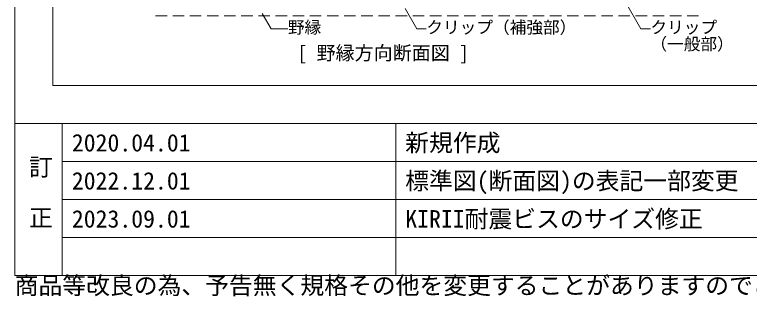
# Model space of a CAD drawing. Units: millimetres, scale not verified. Extents: x -7800 to 7800, y -5387 to 5300.
# Drawn here: x -7800 to -4715, y -5387 to -4203 of the extents above; entities that cross this region are included whole.
import ezdxf
from ezdxf.enums import TextEntityAlignment as Align

# ---------------------------------------------------------------- set-up
doc = ezdxf.new("R2010")
doc.units = ezdxf.units.MM
doc.header["$LTSCALE"] = 40
doc.linetypes.add('DASHED1', pattern=[1.8, 1.2, -0.6])
for name, color, linetype, lineweight in [('7-6_文字', 7, 'Continuous', 18), ('7-D_パネル', 4, 'DASHED1', 9), ('F-3_野縁', 3, 'Continuous', 18)]:
    doc.layers.add(name, color=color, linetype=linetype, lineweight=lineweight)
doc.layers.add('F-6_文字', color=7, linetype='Continuous')
doc.styles.add('ＭＳ ゴシック', font='')
doc.styles.get('ＭＳ ゴシック').set_extended_font_data('MS Gothic')

msp = doc.modelspace()

# ---------------------------------------------------------------- linework, layer by layer
at = {"layer": '7-6_文字'}
for p, q in [((-6160.77, -4176.78), (-6111.43, -4262.24)), ((-6760.09, -4197.87), (-6722.93, -4262.24)), ((-6652.85, -4262.24), (-6722.93, -4262.24)), ((-6111.43, -4262.24), (-6071.48, -4262.24))]:
    msp.add_line(p, q, dxfattribs=at)
msp.add_lwpolyline([(-5236.92, -4146.96), (-5170.36, -4262.24), (-5130.41, -4262.24)], dxfattribs=at)
at = {"layer": '7-D_パネル'}
msp.add_line((-7208.38, -4207.7), (-4912.47, -4207.7), dxfattribs=at)
at = {"layer": 'F-3_野縁'}
for p, q in [((-7800, 5300), (-7800, -5300)), ((-7640, 1220), (-7640, -4500)), ((-7640, -4500), (-2090, -4500)), ((-7800, -4660), (7800, -4660)), ((-7800, -5300), (7800, -5300))]:
    msp.add_line(p, q, dxfattribs=at)
at = {"layer": 'F-3_野縁', "color": 7}
msp.add_line((-7600, -4660), (-7600, -5300), dxfattribs=at)
at = {"layer": 'F-3_野縁', "color": 4, "lineweight": 9}
for p, q in [((-7600, -4660), (-7600, -5300)), ((-6200, -4660), (-6200, -5300)), ((-7600, -4820), (-3000, -4820)), ((-7600, -4980), (-3000, -4980)), ((-7600, -5140), (-3000, -5140))]:
    msp.add_line(p, q, dxfattribs=at)

# ---------------------------------------------------------------- texts
at = {"layer": '7-6_文字', "style": 'ＭＳ ゴシック'}
for s, height, p in [('野縁', 51.32, (-6652.85, -4297.24)), ('クリップ（補強部）', 51.32, (-6071.48, -4297.24)), ('クリップ', 51.32, (-5130.41, -4297.24)), ('（一般部）', 51.32, (-5130.41, -4367.24)), ('[ 野縁方向断面図 ]', 58.65, (-6612.5, -4410.86))]:
    msp.add_text(s, height=height, dxfattribs=at).set_placement(p, align=Align.BOTTOM_LEFT)
at = {"layer": 'F-6_文字', "style": 'ＭＳ ゴシック'}
for s, p in [('2020.04.01', (-7560, -4800)), ('新規作成', (-6160, -4800)), ('訂', (-7740, -4901.86)), ('2022.12.01', (-7560, -4960)), ('標準図(断面図)の表記一部変更', (-6160, -4960)), ('正', (-7740, -5115.26)), ('2023.09.01', (-7560, -5120)), ('KIRII耐震ビスのサイズ修正', (-6160, -5120)), ('商品等改良の為、予告無く規格その他を変更することがありますのでご了承ください。', (-7800, -5400))]:
    msp.add_text(s, height=73.31, dxfattribs=at).set_placement(p, align=Align.BOTTOM_LEFT)

doc.saveas('drawing.dxf')
